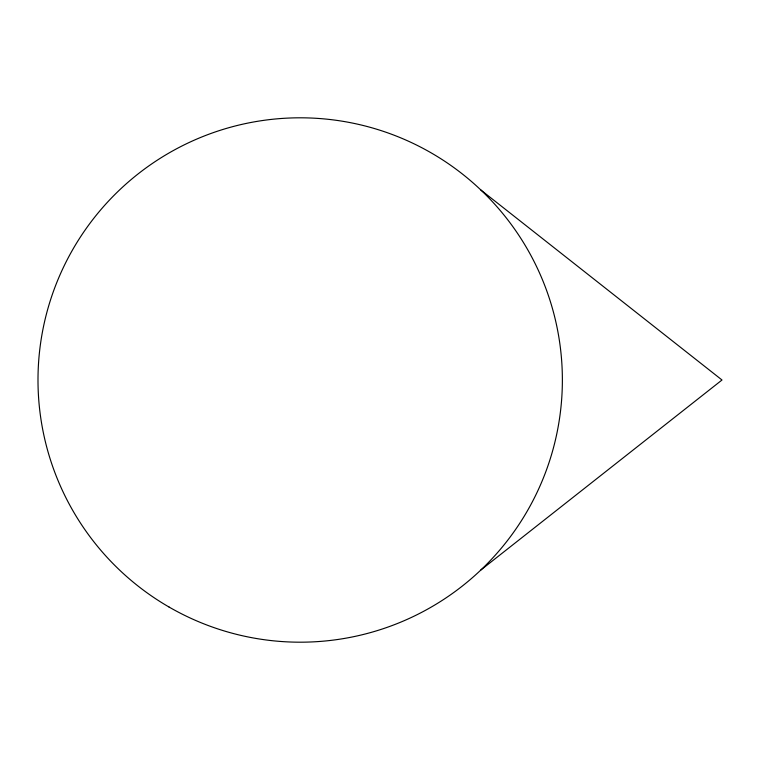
<?xml version="1.0" encoding="UTF-8"?>
<svg xmlns="http://www.w3.org/2000/svg" width="760" height="760" viewBox="0 0 760 760"><rect width="100%" height="100%" fill="white"/><g stroke="black" fill="none" stroke-linecap="round" stroke-linejoin="round"><path stroke-width="1.14" d="M480.766 570.076L722 380L480.766 189.924M169.09 607.059A262.181 262.181 0 0 0 562.371 380A262.181 262.181 0 0 0 169.09 152.941A262.181 262.181 0 0 0 169.09 607.059"/></g></svg>
